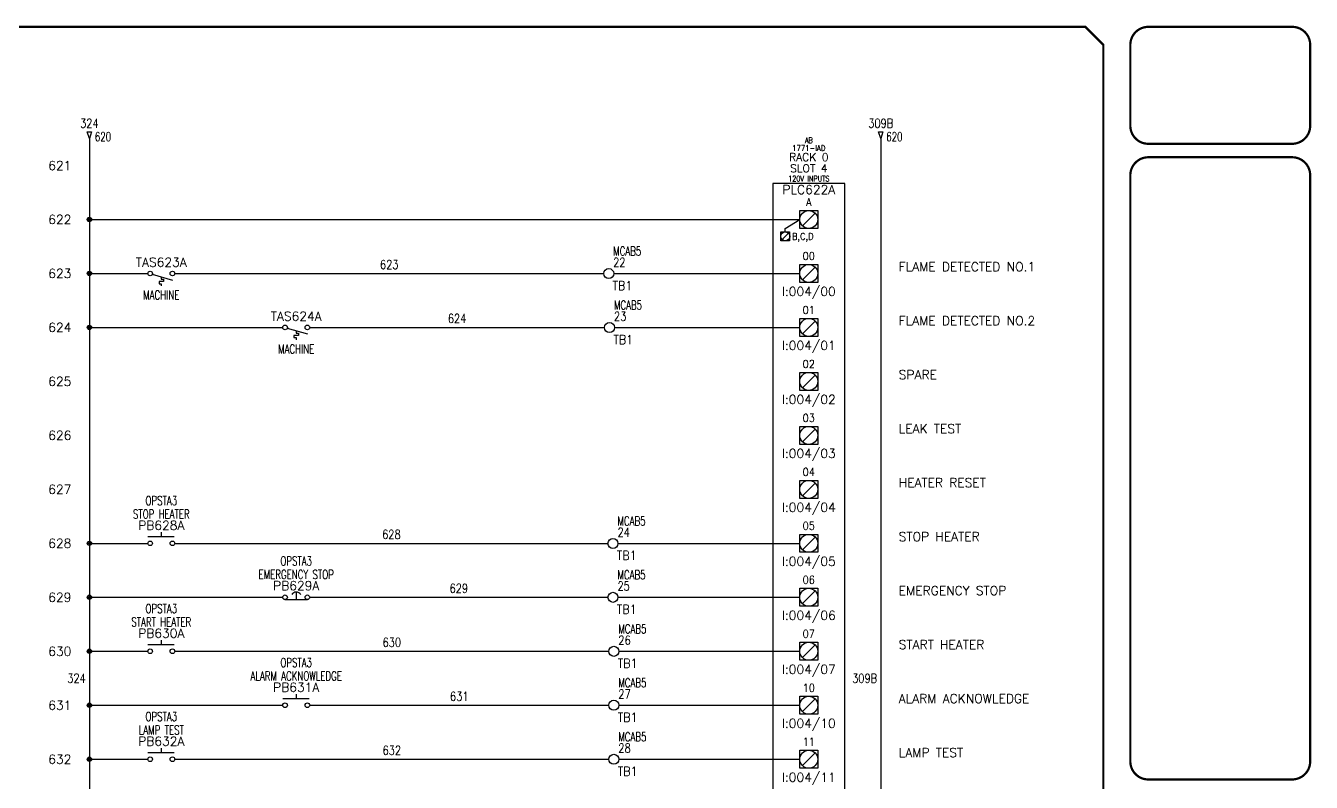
# Model space of a CAD drawing. Header units: inches. Extents: x 0 to 33.5, y 0 to 22.4.
# Drawn here: x 15.62 to 33.48, y 11.93 to 22.44 of the extents above; entities that cross this region are included whole.
import ezdxf
from ezdxf.enums import TextEntityAlignment as Align

# ---------------------------------------------------------------- set-up
doc = ezdxf.new("R2010")
doc.units = ezdxf.units.IN
doc.header["$MEASUREMENT"] = 0
for name, color, linetype in [('BLK_18AWG', 251, 'Continuous'), ('DESC', 150, 'Continuous'), ('LOC', 8, 'Continuous'), ('MISC', 7, 'Continuous'), ('RED_18AWG', 1, 'Continuous'), ('SYMS', 7, 'Continuous'), ('TAGS', 150, 'Continuous'), ('TERMS', 123, 'Continuous'), ('TITLE', 7, 'Continuous'), ('WHT_16AWG', 7, 'Continuous'), ('WIRENO', 72, 'Continuous'), ('WIREREF', 52, 'Continuous'), ('XREF', 7, 'Continuous')]:
    doc.layers.add(name, color=color, linetype=linetype)
doc.styles.add('ITALIC', font='ITALIC')
doc.styles.add('LEGACY', font='romans.shx')
doc.styles.add('SIMPLEX', font='SIMPLEX')
doc.styles.add('WD', font='romans.shx')

# ---------------------------------------------------------------- blocks, each defined once
blk = doc.blocks.new('PLCIO_7E6B')
at = {"layer": 'SYMS'}
for p, q in [((0.5, 0.5), (-0.5, 0.5)), ((-0.5, 0.5), (-0.5, -13.125)), ((0.5, -13.125), (0.5, 0.5)), ((-0.328, -0.125), (-0.125, 0)), ((-0.125, 0.125), (0.125, 0.125)), ((-0.125, -0.125), (-0.125, 0.125)), ((0.088, 0.088), (-0.088, -0.088)), ((0.125, 0.125), (0.125, -0.125)), ((-0.391, -0.172), (-0.266, -0.172)), ((-0.391, -0.297), (-0.391, -0.172)), ((-0.328, -0.172), (-0.328, -0.125)), ((-0.266, -0.172), (-0.266, -0.297)), ((0.125, -0.125), (-0.125, -0.125)), ((-0.266, -0.297), (-0.391, -0.297)), ((-0.284, -0.19), (-0.372, -0.279)), ((-0.125, -0.625), (0.125, -0.625)), ((-0.125, -0.875), (-0.125, -0.625)), ((-0.125, -0.625), (0.125, -0.625)), ((-0.125, -0.875), (-0.125, -0.625)), ((0.088, -0.662), (-0.088, -0.838)), ((0.125, -0.625), (0.125, -0.875)), ((0.125, -0.625), (0.125, -0.875)), ((0.125, -0.875), (-0.125, -0.875)), ((0.125, -0.875), (-0.125, -0.875)), ((-0.125, -1.375), (0.125, -1.375)), ((-0.125, -1.625), (-0.125, -1.375)), ((-0.125, -1.375), (0.125, -1.375)), ((-0.125, -1.625), (-0.125, -1.375)), ((0.088, -1.412), (-0.088, -1.588)), ((0.125, -1.375), (0.125, -1.625)), ((0.125, -1.375), (0.125, -1.625)), ((0.125, -1.625), (-0.125, -1.625)), ((0.125, -1.625), (-0.125, -1.625)), ((-0.125, -2.125), (0.125, -2.125)), ((-0.125, -2.375), (-0.125, -2.125)), ((-0.125, -2.125), (0.125, -2.125)), ((-0.125, -2.375), (-0.125, -2.125)), ((0.125, -2.125), (0.125, -2.375)), ((0.125, -2.125), (0.125, -2.375)), ((0.088, -2.162), (-0.088, -2.338)), ((0.125, -2.375), (-0.125, -2.375)), ((0.125, -2.375), (-0.125, -2.375)), ((-0.125, -2.875), (0.125, -2.875)), ((-0.125, -3.125), (-0.125, -2.875)), ((-0.125, -2.875), (0.125, -2.875)), ((-0.125, -3.125), (-0.125, -2.875)), ((0.088, -2.912), (-0.088, -3.088)), ((0.125, -2.875), (0.125, -3.125)), ((0.125, -2.875), (0.125, -3.125)), ((0.125, -3.125), (-0.125, -3.125)), ((0.125, -3.125), (-0.125, -3.125)), ((-0.125, -3.625), (0.125, -3.625)), ((-0.125, -3.875), (-0.125, -3.625)), ((-0.125, -3.625), (0.125, -3.625)), ((-0.125, -3.875), (-0.125, -3.625)), ((0.088, -3.662), (-0.088, -3.838)), ((0.125, -3.625), (0.125, -3.875)), ((0.125, -3.625), (0.125, -3.875)), ((0.125, -3.875), (-0.125, -3.875)), ((0.125, -3.875), (-0.125, -3.875)), ((-0.125, -4.375), (0.125, -4.375)), ((-0.125, -4.625), (-0.125, -4.375)), ((-0.125, -4.375), (0.125, -4.375)), ((-0.125, -4.625), (-0.125, -4.375)), ((0.088, -4.412), (-0.088, -4.588)), ((0.125, -4.375), (0.125, -4.625)), ((0.125, -4.375), (0.125, -4.625)), ((0.125, -4.625), (-0.125, -4.625)), ((0.125, -4.625), (-0.125, -4.625)), ((-0.125, -5.125), (0.125, -5.125)), ((-0.125, -5.375), (-0.125, -5.125)), ((-0.125, -5.125), (0.125, -5.125)), ((-0.125, -5.375), (-0.125, -5.125)), ((0.088, -5.162), (-0.088, -5.338)), ((0.125, -5.125), (0.125, -5.375)), ((0.125, -5.125), (0.125, -5.375)), ((0.125, -5.375), (-0.125, -5.375)), ((0.125, -5.375), (-0.125, -5.375)), ((-0.125, -5.875), (0.125, -5.875)), ((-0.125, -6.125), (-0.125, -5.875)), ((-0.125, -5.875), (0.125, -5.875)), ((-0.125, -6.125), (-0.125, -5.875)), ((0.125, -5.875), (0.125, -6.125)), ((0.125, -5.875), (0.125, -6.125)), ((0.088, -5.912), (-0.088, -6.088)), ((0.125, -6.125), (-0.125, -6.125)), ((0.125, -6.125), (-0.125, -6.125)), ((-0.125, -6.625), (0.125, -6.625)), ((-0.125, -6.875), (-0.125, -6.625)), ((-0.125, -6.625), (0.125, -6.625)), ((-0.125, -6.875), (-0.125, -6.625)), ((0.088, -6.662), (-0.088, -6.838)), ((0.125, -6.625), (0.125, -6.875)), ((0.125, -6.625), (0.125, -6.875)), ((0.125, -6.875), (-0.125, -6.875)), ((0.125, -6.875), (-0.125, -6.875)), ((-0.125, -7.375), (0.125, -7.375)), ((-0.125, -7.625), (-0.125, -7.375)), ((-0.125, -7.375), (0.125, -7.375)), ((-0.125, -7.625), (-0.125, -7.375)), ((0.088, -7.412), (-0.088, -7.588)), ((0.125, -7.375), (0.125, -7.625)), ((0.125, -7.375), (0.125, -7.625)), ((0.125, -7.625), (-0.125, -7.625)), ((0.125, -7.625), (-0.125, -7.625)), ((-0.125, -8.125), (0.125, -8.125)), ((-0.125, -8.375), (-0.125, -8.125)), ((-0.125, -8.125), (0.125, -8.125)), ((-0.125, -8.375), (-0.125, -8.125)), ((0.088, -8.162), (-0.088, -8.338)), ((0.125, -8.125), (0.125, -8.375)), ((0.125, -8.125), (0.125, -8.375)), ((0.125, -8.375), (-0.125, -8.375)), ((0.125, -8.375), (-0.125, -8.375)), ((-0.125, -8.875), (0.125, -8.875)), ((-0.125, -9.125), (-0.125, -8.875)), ((-0.125, -8.875), (0.125, -8.875)), ((-0.125, -9.125), (-0.125, -8.875)), ((0.088, -8.912), (-0.088, -9.088)), ((0.125, -8.875), (0.125, -9.125)), ((0.125, -8.875), (0.125, -9.125)), ((0.125, -9.125), (-0.125, -9.125)), ((0.125, -9.125), (-0.125, -9.125)), ((-0.125, -9.625), (0.125, -9.625)), ((-0.125, -9.875), (-0.125, -9.625)), ((-0.125, -9.625), (0.125, -9.625)), ((-0.125, -9.875), (-0.125, -9.625)), ((0.125, -9.625), (0.125, -9.875)), ((0.125, -9.625), (0.125, -9.875)), ((0.088, -9.662), (-0.088, -9.838)), ((0.125, -9.875), (-0.125, -9.875)), ((0.125, -9.875), (-0.125, -9.875)), ((-0.125, -10.375), (0.125, -10.375)), ((-0.125, -10.625), (-0.125, -10.375)), ((-0.125, -10.375), (0.125, -10.375)), ((-0.125, -10.625), (-0.125, -10.375)), ((0.088, -10.412), (-0.088, -10.588)), ((0.125, -10.375), (0.125, -10.625)), ((0.125, -10.375), (0.125, -10.625)), ((0.125, -10.625), (-0.125, -10.625)), ((0.125, -10.625), (-0.125, -10.625)), ((-0.125, -11.125), (0.125, -11.125)), ((-0.125, -11.375), (-0.125, -11.125)), ((-0.125, -11.125), (0.125, -11.125)), ((-0.125, -11.375), (-0.125, -11.125)), ((0.088, -11.162), (-0.088, -11.338)), ((0.125, -11.125), (0.125, -11.375)), ((0.125, -11.125), (0.125, -11.375)), ((0.125, -11.375), (-0.125, -11.375)), ((0.125, -11.375), (-0.125, -11.375)), ((-0.125, -11.875), (0.125, -11.875)), ((-0.125, -12.125), (-0.125, -11.875)), ((-0.125, -11.875), (0.125, -11.875)), ((-0.125, -12.125), (-0.125, -11.875)), ((0.088, -11.912), (-0.088, -12.088)), ((0.125, -11.875), (0.125, -12.125)), ((0.125, -11.875), (0.125, -12.125)), ((0.125, -12.125), (-0.125, -12.125)), ((0.125, -12.125), (-0.125, -12.125)), ((-0.125, -12.625), (0.125, -12.625)), ((-0.125, -12.875), (-0.125, -12.625)), ((0.088, -12.662), (-0.088, -12.838)), ((0.125, -12.625), (0.125, -12.875)), ((0.125, -12.875), (-0.125, -12.875)), ((-0.5, -13.125), (0.5, -13.125))]:
    blk.add_line(p, q, dxfattribs=at)
for centre, radius in [((0, 0), 0.125), ((-0.328, -0.234), 0.0625), ((0, -0.75), 0.125), ((0, -1.5), 0.125), ((0, -2.25), 0.125), ((0, -3), 0.125), ((0, -3.75), 0.125), ((0, -4.5), 0.125), ((0, -5.25), 0.125), ((0, -6), 0.125), ((0, -6.75), 0.125), ((0, -7.5), 0.125), ((0, -8.25), 0.125), ((0, -9), 0.125), ((0, -9.75), 0.125), ((0, -10.5), 0.125), ((0, -11.25), 0.125), ((0, -12), 0.125), ((0, -12.75), 0.125)]:
    blk.add_circle(centre, radius, dxfattribs=at)
at = {"layer": 'SYMS', "style": 'LEGACY'}
for tag, height, width, p in [('MFG', 0.0781, 0.8, (0, 1.062)), ('LOC', 0.0781, 0.8, (0, 1.17)), ('CAT', 0.0781, 0.9, (0, 0.953)), ('DESC', 0.0781, 0.8, (0, 0.53)), ('TERM01', 0.109, 0.9, (0, 0.188)), ('TERM02', 0.109, 0.9, (0, -0.562)), ('TERM03', 0.109, 0.9, (0, -1.312)), ('TERM04', 0.109, 0.9, (0, -2.062)), ('TERM05', 0.109, 0.9, (0, -2.812)), ('TERM06', 0.109, 0.9, (0, -3.562)), ('TERM07', 0.109, 0.9, (0, -4.312)), ('TERM08', 0.109, 0.9, (0, -5.062)), ('TERM09', 0.109, 0.9, (0, -5.812)), ('TERM10', 0.109, 0.9, (0, -6.562)), ('TERM11', 0.109, 0.9, (0, -7.312)), ('TERM12', 0.109, 0.9, (0, -8.062)), ('TERM13', 0.109, 0.9, (0, -8.812)), ('TERM14', 0.109, 0.9, (0, -9.562)), ('TERM15', 0.109, 0.9, (0, -10.312)), ('TERM16', 0.109, 0.9, (0, -11.062)), ('TERM17', 0.109, 0.9, (0, -11.812)), ('TERM18', 0.109, 0.9, (0, -12.562))]:
    blk.add_attdef(tag, text='', height=height, dxfattribs=dict(at, width=width)).set_placement(p, align=Align.CENTER)
at = {"layer": 'SYMS', "linetype": 'Continuous', "style": 'LEGACY', "flags": 9}
blk.add_attdef('ASSYCODE', text='', height=0.01, dxfattribs=at).set_placement((0.23, 1.071), align=Align.CENTER)
at = {"layer": 'SYMS', "style": 'LEGACY'}
for tag, p in [('LINE1', (0, 0.812)), ('LINE2', (0, 0.656)), ('TAG', (0, 0.353))]:
    blk.add_attdef(tag, text='', height=0.109, dxfattribs=at).set_placement(p, align=Align.CENTER)
at = {"layer": 'SYMS', "style": 'LEGACY', "flags": 1}
for tag, p in [('X4TERM01', (-0.125, 0)), ('X4TERM02', (-0.125, -0.75)), ('X4TERM03', (-0.125, -1.5)), ('X4TERM04', (-0.125, -2.25)), ('X4TERM05', (-0.125, -3)), ('X4TERM06', (-0.125, -3.75)), ('X4TERM07', (-0.125, -4.5)), ('X4TERM08', (-0.125, -5.25)), ('X4TERM09', (-0.125, -6)), ('X4TERM10', (-0.125, -6.75)), ('X4TERM11', (-0.125, -7.5)), ('X4TERM12', (-0.125, -8.25)), ('X4TERM13', (-0.125, -9)), ('X4TERM14', (-0.125, -9.75)), ('X4TERM15', (-0.125, -10.5)), ('X4TERM16', (-0.125, -11.25)), ('X4TERM17', (-0.125, -12)), ('X1TERM18', (0.125, -12.75))]:
    blk.add_attdef(tag, p, '', height=0.01, dxfattribs=at)
at = {"layer": 'SYMS', "style": 'LEGACY', "width": 0.9}
for tag, p in [('TERMDESC01', (-0.172, -0.062)), ('TERMDESC02', (-0.188, -0.812)), ('TERMDESC03', (-0.188, -1.562)), ('TERMDESC04', (-0.188, -2.312)), ('TERMDESC05', (-0.188, -3.062)), ('TERMDESC06', (-0.188, -3.812)), ('TERMDESC07', (-0.188, -4.562)), ('TERMDESC08', (-0.188, -5.312)), ('TERMDESC09', (-0.188, -6.062)), ('TERMDESC10', (-0.188, -6.812)), ('TERMDESC11', (-0.188, -7.562)), ('TERMDESC12', (-0.188, -8.312)), ('TERMDESC13', (-0.188, -9.062)), ('TERMDESC14', (-0.188, -9.812)), ('TERMDESC15', (-0.188, -10.562)), ('TERMDESC16', (-0.188, -11.312)), ('TERMDESC17', (-0.188, -12.062))]:
    blk.add_attdef(tag, text='', height=0.0781, dxfattribs=at).set_placement(p, align=Align.TOP_RIGHT)
for tag, height, p in [('TERM', 0.0938, (-0.234, -0.188)), ('TERMDESC18', 0.0781, (0.188, -12.812))]:
    blk.add_attdef(tag, text='', height=height, dxfattribs=at).set_placement(p, align=Align.TOP_LEFT)
for tag, p in [('DESCA02', (1.25, -0.719)), ('DESCB02', (1.25, -0.859)), ('DESCC02', (1.25, -1)), ('DESCD02', (1.25, -1.141)), ('DESCE02', (1.25, -1.281)), ('DESCA03', (1.25, -1.469)), ('DESCB03', (1.25, -1.609)), ('DESCC03', (1.25, -1.75)), ('DESCD03', (1.25, -1.891)), ('DESCE03', (1.25, -2.031)), ('DESCA04', (1.25, -2.219)), ('DESCB04', (1.25, -2.359)), ('DESCC04', (1.25, -2.5)), ('DESCD04', (1.25, -2.641)), ('DESCE04', (1.25, -2.781)), ('DESCA05', (1.25, -2.969)), ('DESCB05', (1.25, -3.109)), ('DESCC05', (1.25, -3.25)), ('DESCD05', (1.25, -3.391)), ('DESCE05', (1.25, -3.531)), ('DESCA06', (1.25, -3.719)), ('DESCB06', (1.25, -3.859)), ('DESCC06', (1.25, -4)), ('DESCD06', (1.25, -4.141)), ('DESCE06', (1.25, -4.281)), ('DESCA07', (1.25, -4.469)), ('DESCB07', (1.25, -4.609)), ('DESCC07', (1.25, -4.75)), ('DESCD07', (1.25, -4.891)), ('DESCE07', (1.25, -5.031)), ('DESCA08', (1.25, -5.219)), ('DESCB08', (1.25, -5.359)), ('DESCC08', (1.25, -5.5)), ('DESCD08', (1.25, -5.641)), ('DESCE08', (1.25, -5.781)), ('DESCA09', (1.25, -5.969)), ('DESCB09', (1.25, -6.109)), ('DESCC09', (1.25, -6.25)), ('DESCD09', (1.25, -6.391)), ('DESCE09', (1.25, -6.531)), ('DESCA10', (1.25, -6.719)), ('DESCB10', (1.25, -6.859)), ('DESCC10', (1.25, -7)), ('DESCD10', (1.25, -7.141)), ('DESCE10', (1.25, -7.281)), ('DESCA11', (1.25, -7.469)), ('DESCB11', (1.25, -7.609)), ('DESCC11', (1.25, -7.75)), ('DESCD11', (1.25, -7.891)), ('DESCE11', (1.25, -8.031)), ('DESCA12', (1.25, -8.219)), ('DESCB12', (1.25, -8.359)), ('DESCC12', (1.25, -8.5)), ('DESCD12', (1.25, -8.641)), ('DESCE12', (1.25, -8.781)), ('DESCA13', (1.25, -8.969)), ('DESCB13', (1.25, -9.109)), ('DESCC13', (1.25, -9.25)), ('DESCD13', (1.25, -9.391)), ('DESCE13', (1.25, -9.531)), ('DESCA14', (1.25, -9.719)), ('DESCB14', (1.25, -9.859)), ('DESCC14', (1.25, -10)), ('DESCD14', (1.25, -10.141)), ('DESCE14', (1.25, -10.281)), ('DESCA15', (1.25, -10.469)), ('DESCB15', (1.25, -10.609)), ('DESCC15', (1.25, -10.75)), ('DESCD15', (1.25, -10.891)), ('DESCE15', (1.25, -11.031)), ('DESCA16', (1.25, -11.219)), ('DESCB16', (1.25, -11.359)), ('DESCC16', (1.25, -11.5)), ('DESCD16', (1.25, -11.641)), ('DESCE16', (1.25, -11.781)), ('DESCA17', (1.25, -11.969)), ('DESCB17', (1.25, -12.109)), ('DESCC17', (1.25, -12.25)), ('DESCD17', (1.25, -12.391)), ('DESCE17', (1.25, -12.531))]:
    blk.add_attdef(tag, p, '', height=0.109, dxfattribs=at)
at = {"layer": 'SYMS', "style": 'LEGACY'}
for tag, p in [('TAGA02', (0, -0.938)), ('TAGA03', (0, -1.688)), ('TAGA04', (0, -2.438)), ('TAGA05', (0, -3.188)), ('TAGA06', (0, -3.938)), ('TAGA07', (0, -4.688)), ('TAGA08', (0, -5.438)), ('TAGA09', (0, -6.188)), ('TAGA10', (0, -6.938)), ('TAGA11', (0, -7.688)), ('TAGA12', (0, -8.438)), ('TAGA13', (0, -9.188)), ('TAGA14', (0, -9.938)), ('TAGA15', (0, -10.688)), ('TAGA16', (0, -11.438)), ('TAGA17', (0, -12.188))]:
    blk.add_attdef(tag, text='', height=0.109, dxfattribs=at).set_placement(p, align=Align.TOP_CENTER)
blk = doc.blocks.new('HTS11')
at = {"linetype": 'Continuous'}
blk.add_line((-0.125, -0.01), (0.157, -0.091), dxfattribs=at)
for p, q in [((0.031, -0.111), (-0.031, -0.111)), ((-0.031, -0.111), (-0.031, -0.142)), ((-0.031, -0.142), (0, -0.142)), ((0, -0.046), (0, -0.08)), ((0, -0.08), (0.031, -0.08)), ((0, -0.142), (0, -0.174)), ((0.031, -0.08), (0.031, -0.111))]:
    blk.add_line(p, q)
for centre in [(-0.155, 0), (0.155, 0)]:
    blk.add_circle(centre, 0.0322)
at = {"style": 'WD', "width": 0.7}
for tag, p in [('INST', (0, 0.732)), ('LOC', (0, 0.562)), ('DESC1', (0, 0.406)), ('DESC2', (0, 0.25)), ('XREF', (0, -0.332))]:
    blk.add_attdef(tag, text='', height=0.125, dxfattribs=at).set_placement(p, align=Align.CENTER)
at = {"style": 'WD'}
blk.add_attdef('TAG1', text='', height=0.125, dxfattribs=at).set_placement((0, 0.094), align=Align.CENTER)
for tag, p, flags in [('X4TERM01', (-0.188, 0), 1), ('FAMILY', (0.038, 0.037), 9), ('CONTACT', (0.038, 0.02), 1), ('X1TERM02', (0.188, 0), 1)]:
    blk.add_attdef(tag, p, '', height=0.01, dxfattribs=dict(at, flags=flags))
for tag, p in [('X2LINK', (0, 0.031)), ('X8LINK', (0, -0.219))]:
    blk.add_attdef(tag, p, '', height=0.01, dxfattribs=at)
at = {"linetype": 'Continuous', "style": 'WD', "flags": 9}
for tag, p in [('CAT', (0.063, -0.007)), ('ASSYCODE', (0.062, -0.047)), ('MFG', (0.063, -0.027))]:
    blk.add_attdef(tag, text='', height=0.01, dxfattribs=at).set_placement(p, align=Align.CENTER)
at = {"linetype": 'Continuous', "style": 'WD', "flags": 8}
blk.add_attdef('TERM01', text='', height=0.125, dxfattribs=at).set_placement((-0.25, -0.016), align=Align.TOP_RIGHT)
blk.add_attdef('TERM02', text='', height=0.125, dxfattribs=at).set_placement((0.25, -0.016), align=Align.TOP_LEFT)
at = {"style": 'WD', "width": 0.7}
blk.add_attdef('RATING1', (0.249, -0.278), '', height=0.125, dxfattribs=at)
blk = doc.blocks.new('WDDOT')
for radius in [0.03, 0.0187, 0.00929]:
    blk.add_circle((0, 0), radius)
blk = doc.blocks.new('HA1D2')
blk.add_lwpolyline([(0, 0.094), (0.031, 0.094), (0, 0), (-0.031, 0.094), (0, 0.094)])
at = {"style": 'WD', "width": 0.8, "flags": 8}
blk.add_attdef('WIRENO', text='', height=0.125, dxfattribs=at).set_placement((0, 0.15), align=Align.CENTER)
at = {"style": 'WD', "flags": 1}
for tag, p in [('X8TERM01', (0, 0)), ('SIGCODE', (0.026, 0.066))]:
    blk.add_attdef(tag, p, '', height=0.01, dxfattribs=at)
at = {"style": 'WD', "width": 0.7}
for tag, p in [('XREF', (0.077, -0.037)), ('DESC1', (0.077, -0.206))]:
    blk.add_attdef(tag, p, '', height=0.125, dxfattribs=at)
blk = doc.blocks.new('HPB11')
for p, q in [((-0.185, 0.094), (0.18, 0.094)), ((0, 0.156), (0, 0.094))]:
    blk.add_line(p, q)
for centre in [(-0.155, 0), (0.155, 0)]:
    blk.add_circle(centre, 0.0322)
at = {"style": 'WD', "width": 0.7}
for tag, p in [('INST', (0, 0.826)), ('LOC', (0, 0.656)), ('DESC1', (0, 0.5)), ('DESC2', (0, 0.344)), ('XREF', (0, -0.219))]:
    blk.add_attdef(tag, text='', height=0.125, dxfattribs=at).set_placement(p, align=Align.CENTER)
at = {"style": 'WD'}
blk.add_attdef('TAG1', text='', height=0.125, dxfattribs=at).set_placement((0, 0.188), align=Align.CENTER)
for tag, p in [('X2LINK', (0, 0.219)), ('X8LINK', (0, 0))]:
    blk.add_attdef(tag, p, '', height=0.01, dxfattribs=at)
for tag, p, flags in [('X4TERM01', (-0.188, 0), 1), ('X1TERM02', (0.188, 0), 1), ('FAMILY', (0.205, 0.152), 9), ('CONTACT', (0.205, 0.136), 1)]:
    blk.add_attdef(tag, p, '', height=0.01, dxfattribs=dict(at, flags=flags))
at = {"linetype": 'Continuous', "style": 'WD', "flags": 9}
for tag, p in [('ASSYCODE', (0.23, 0.071)), ('MFG', (0.228, 0.089)), ('CAT', (0.23, 0.108))]:
    blk.add_attdef(tag, text='', height=0.01, dxfattribs=at).set_placement(p, align=Align.CENTER)
at = {"linetype": 'Continuous', "style": 'WD', "flags": 8}
blk.add_attdef('TERM01', text='', height=0.125, dxfattribs=at).set_placement((-0.25, -0.031), align=Align.TOP_RIGHT)
blk.add_attdef('TERM02', text='', height=0.125, dxfattribs=at).set_placement((0.25, -0.031), align=Align.TOP_LEFT)
blk = doc.blocks.new('HPB12M')
for p, q in [((0, 0.074), (0, -0.031)), ((-0.156, -0.032), (0.156, -0.032))]:
    blk.add_line(p, q)
for centre in [(-0.155, 0), (0.155, 0)]:
    blk.add_circle(centre, 0.0322)
blk.add_arc((0, -0.006), 0.0781, 36.8699, 143.1301)
at = {"style": 'WD', "width": 0.7}
for tag, p in [('INST', (0, 0.738)), ('DESC1', (0, 0.412)), ('LOC', (0, 0.568)), ('DESC2', (0, 0.255)), ('XREF', (0, -0.232))]:
    blk.add_attdef(tag, text='', height=0.125, dxfattribs=at).set_placement(p, align=Align.CENTER)
at = {"style": 'WD'}
blk.add_attdef('TAG1', text='', height=0.125, dxfattribs=at).set_placement((0, 0.099), align=Align.CENTER)
for tag, p, flags in [('X4TERM01', (-0.188, 0), 1), ('FAMILY', (0.054, 0.058), 9), ('CONTACT', (0.054, 0.042), 9), ('X1TERM02', (0.188, 0), 1)]:
    blk.add_attdef(tag, p, '', height=0.01, dxfattribs=dict(at, flags=flags))
for tag, p in [('X2LINK', (0, 0.125)), ('X8LINK', (0, -0.094))]:
    blk.add_attdef(tag, p, '', height=0.01, dxfattribs=at)
at = {"linetype": 'Continuous', "style": 'WD', "flags": 9}
for tag, p in [('MFG', (0.076, 0)), ('CAT', (0.076, 0.017)), ('ASSYCODE', (0.076, -0.017))]:
    blk.add_attdef(tag, text='', height=0.01, dxfattribs=at).set_placement(p, align=Align.CENTER)
at = {"linetype": 'Continuous', "style": 'WD', "flags": 8}
blk.add_attdef('TERM01', text='', height=0.125, dxfattribs=at).set_placement((-0.25, -0.016), align=Align.TOP_RIGHT)
blk.add_attdef('TERM02', text='', height=0.125, dxfattribs=at).set_placement((0.25, -0.016), align=Align.TOP_LEFT)
blk = doc.blocks.new('WD_MLRH')
at = {"style": 'WD'}
blk.add_attdef('RUNGFIRST', text='', height=0.125, dxfattribs=at).set_placement((-0.25, 0), align=Align.MIDDLE_RIGHT)
at = {"style": 'WD', "flags": 1}
for tag, p in [('RUNGHORV', (-0.25, -0.127)), ('RUNGDIST', (-0.25, -0.2)), ('RUNGINC', (-0.25, -0.163)), ('WIRE-START', (-0.25, -0.356)), ('WIREMODE', (-0.25, -0.281)), ('RUNGCNT', (-0.25, -0.237)), ('WIREFMT', (-0.25, -0.321)), ('WIRE-GSUF', (-0.25, -0.396)), ('PH3SPACE', (-0.25, -0.437))]:
    blk.add_attdef(tag, text='', height=0.025, dxfattribs=at).set_placement(p, align=Align.RIGHT)
blk = doc.blocks.new('acade_title')
at = {"layer": 'TITLE'}
blk.add_line((30.594, 22.177), (30.594, 20.781), dxfattribs=at)
at = {"layer": 'TITLE', "const_width": 0.0312}
blk.add_lwpolyline([(30.594, 0.281), (30.594, 22.177), (30.344, 22.427), (0.281, 22.427), (0.031, 22.177), (0.031, 0.281), (0.281, 0.031), (30.344, 0.031)], close=True, dxfattribs=at)
for points in [[(31.219, 22.427, 0.414214), (30.969, 22.177, 0.414214)], [(33.469, 22.177, 0.414214), (33.219, 22.427, 0.414214)], [(30.969, 21.052, 0.414214), (31.219, 20.802, 0.414214)], [(33.219, 20.802, 0.414214), (33.469, 21.052, 0.414214)], [(31.219, 20.615, 0.414214), (30.969, 20.365, 0.414214)], [(33.469, 20.365, 0.414214), (33.219, 20.615, 0.414214)], [(30.969, 12.219, 0.414214), (31.219, 11.969, 0.414214)], [(33.219, 11.969, 0.414214), (33.469, 12.219, 0.414214)]]:
    blk.add_lwpolyline(points, format="xyb", dxfattribs=at)
for points in [[(33.219, 22.427), (31.219, 22.427)], [(30.969, 22.177), (30.969, 21.052)], [(33.469, 22.177), (33.469, 21.052)], [(33.219, 20.802), (31.219, 20.802)], [(33.219, 20.615), (31.219, 20.615)], [(30.969, 20.365), (30.969, 12.219)], [(33.469, 20.365), (33.469, 12.219)], [(31.219, 11.969), (33.219, 11.969)]]:
    blk.add_lwpolyline(points, dxfattribs=at)
at = {"layer": 'TITLE', "color": 1, "style": 'ITALIC'}
for tag, height, p in [('TITLE#1', 0.125, (32.156, 3.406)), ('TITLE#2', 0.125, (32.156, 3.204)), ('TITLE#3', 0.125, (32.156, 3.001)), ('TITLE#4', 0.125, (32.156, 2.799)), ('DWG#', 0.2, (32.156, 0.826))]:
    blk.add_attdef(tag, text='', height=height, dxfattribs=at).set_placement(p, align=Align.CENTER)
at = {"layer": 'TITLE', "color": 1, "style": 'SIMPLEX'}
blk.add_attdef('CAD#', (30.826, 1.958), '', height=0.0938, rotation=90, dxfattribs=at)
at = {"layer": 'TITLE', "color": 1}
for tag, p, height, style in [('ENGINEER', (31.237, 1.958), 0.0938, 'ITALIC'), ('CHKDBY', (32.424, 1.958), 0.0938, 'ITALIC'), ('JOB#', (31.464, 1.644), 0.0938, 'SIMPLEX'), ('DRAWNBY', (32.494, 1.644), 0.0938, 'ITALIC'), ('SCALE', (31.353, 1.344), 0.0938, 'SIMPLEX'), ('DATE', (32.408, 1.344), 0.0938, 'SIMPLEX'), ('SHTS', (32.532, 0.25), 0.2, 'ITALIC')]:
    blk.add_attdef(tag, p, '', height=height, dxfattribs=dict(at, style=style))
at = {"layer": 'TITLE', "color": 1, "style": 'ITALIC'}
blk.add_attdef('SH#', text='', height=0.2, dxfattribs=at).set_placement((31.881, 0.25), align=Align.RIGHT)
at = {"layer": 'TITLE', "color": 7, "flags": 9}
blk.add_attdef('WD_TB', (31.219, 0.031), '', height=0.125, dxfattribs=at)
blk = doc.blocks.new('HT0002')
blk.add_circle((0, 0), 0.0699)
at = {"style": 'WD'}
for tag, p, width in [('INST', (0.062, 0.42), 0.7), ('LOC', (0.062, 0.25), 0.7), ('DESC1', (0.053, -0.385), 0.8)]:
    blk.add_attdef(tag, p, '', height=0.125, dxfattribs=dict(at, width=width))
at = {"linetype": 'Continuous', "style": 'WD'}
for tag, p, height, width, flags in [('TERM01', (0.062, 0.094), 0.125, 0.8, 8), ('TAGSTRIP', (0.053, -0.229), 0.125, 0.9, 8), ('CAT', (0.213, -0.406), 0.109, 0.8, 1), ('DESC2', (0.053, -0.541), 0.125, 0.8, 8), ('DESC3', (0.053, -0.698), 0.125, 0.8, 8)]:
    blk.add_attdef(tag, p, '', height=height, dxfattribs=dict(at, width=width, flags=flags))
at = {"style": 'WD', "flags": 1}
for tag, p, height in [('X4TERM01', (-0.07, 0), 0.0125), ('X4TERMDESC01', (-0.055, -0.023), 0.025), ('X2TERMDESC01', (-0.006, 0.029), 0.025), ('STRIPSEQ', (0, 0), 0.00125), ('X2TERM01', (0, 0.07), 0.0125), ('X2PIN01', (0.033, 0.084), 0.0125), ('X1TERMDESC01', (0.039, 0.007), 0.025), ('X1TERM01', (0.07, 0), 0.0125), ('X1PIN01', (0.087, 0.016), 0.0125), ('X4PIN01', (-0.114, -0.038), 0.0125), ('LINKTERM', (0, -0.002), 0.00125), ('X8TERM01', (0, -0.07), 0.0125), ('X8TERMDESC01', (0, -0.054), 0.025), ('X8PIN01', (0.026, -0.096), 0.0125)]:
    blk.add_attdef(tag, p, '', height=height, dxfattribs=at)
at = {"linetype": 'Continuous', "style": 'WD', "width": 0.8, "flags": 1}
blk.add_attdef('MFG', text='', height=0.109, dxfattribs=at).set_placement((0.088, -0.406), align=Align.RIGHT)
at = {"style": 'WD', "width": 0.7, "flags": 1}
blk.add_attdef('ASSYCODE', (0.062, -0.281), '', height=0.01, dxfattribs=at)
blk = doc.blocks.new('WD_WNV')
at = {"linetype": 'Continuous', "style": 'WD', "width": 0.8}
blk.add_attdef('WIRENO', text='', height=0.125, dxfattribs=at).set_placement((-0.05, 0), align=Align.MIDDLE_RIGHT)
at = {"style": 'WD', "flags": 1}
for tag, p in [('W01USER', (-0.062, 0.094)), ('W02USER', (-0.062, 0.086)), ('W03USER', (-0.062, 0.078)), ('W04USER', (-0.062, 0.07)), ('W05USER', (-0.062, 0.062)), ('W06USER', (-0.062, 0.055)), ('W07USER', (-0.062, 0.047)), ('W08USER', (-0.062, 0.039)), ('W09USER', (-0.062, 0.031)), ('W10USER', (-0.062, 0.023))]:
    blk.add_attdef(tag, text='', height=0.005, dxfattribs=at).set_placement(p, align=Align.CENTER)
blk = doc.blocks.new('WD_WNH')
at = {"linetype": 'Continuous', "style": 'WD', "width": 0.8}
blk.add_attdef('WIRENO', text='', height=0.125, dxfattribs=at).set_placement((0, 0.062), align=Align.CENTER)
at = {"style": 'WD', "flags": 1}
for tag, p in [('W01USER', (0, 0.078)), ('W02USER', (0, 0.07)), ('W03USER', (0, 0.062)), ('W04USER', (0, 0.055)), ('W05USER', (0, 0.047)), ('W06USER', (0, 0.039)), ('W07USER', (0, 0.031)), ('W08USER', (0, 0.023)), ('W09USER', (0, 0.016)), ('W10USER', (0, 0.008))]:
    blk.add_attdef(tag, text='', height=0.005, dxfattribs=at).set_placement(p, align=Align.CENTER)

msp = doc.modelspace()

# ---------------------------------------------------------------- linework, layer by layer
at = {"layer": 'BLK_18AWG'}
for p, q in [((16.5, 20.875), (16.5, 5.875)), ((16.5, 19.75), (26.375, 19.75)), ((16.5, 19), (17.312, 19)), ((16.5, 18.25), (19.188, 18.25)), ((16.5, 15.25), (17.312, 15.25)), ((16.5, 14.5), (19.188, 14.5)), ((16.5, 13.75), (17.312, 13.75)), ((16.5, 13), (19.188, 13)), ((16.5, 12.25), (17.312, 12.25))]:
    msp.add_line(p, q, dxfattribs=at)
at = {"layer": 'RED_18AWG'}
for p, q in [((17.688, 19), (23.649, 19)), ((23.788, 19), (26.375, 19)), ((19.562, 18.25), (23.659, 18.25)), ((23.799, 18.25), (26.375, 18.25)), ((17.688, 15.25), (23.708, 15.25)), ((23.848, 15.25), (26.375, 15.25)), ((19.562, 14.5), (23.708, 14.5)), ((23.848, 14.5), (26.375, 14.5)), ((17.688, 13.75), (23.72, 13.75)), ((23.86, 13.75), (26.375, 13.75)), ((19.562, 13), (23.72, 13)), ((23.86, 13), (26.375, 13)), ((17.688, 12.25), (23.72, 12.25)), ((23.86, 12.25), (26.375, 12.25))]:
    msp.add_line(p, q, dxfattribs=at)
at = {"layer": 'WHT_16AWG'}
msp.add_line((27.5, 20.875), (27.5, 5.875), dxfattribs=at)

# ---------------------------------------------------------------- block references
msp.add_blockref('acade_title', (0, 0))
ref = msp.add_blockref('PLCIO_7E6B', (26.5, 19.75))
ref.add_attrib('TERM01', 'A', dxfattribs={"layer": 'TERMS', "height": 0.109, "style": 'WD', "width": 0.9}).set_placement((26.5, 19.938), align=Align.CENTER)
ref.add_attrib('TAG', 'PLC622A', dxfattribs={"layer": 'TAGS', "height": 0.125, "style": 'WD'}).set_placement((26.5, 20.103), align=Align.CENTER)
ref.add_attrib('TERM', 'B,C,D', dxfattribs={"layer": 'TERMS', "height": 0.0938, "style": 'WD', "width": 0.9}).set_placement((26.266, 19.562), align=Align.TOP_LEFT)
ref.add_attrib('LINE1', 'RACK 0', dxfattribs={"layer": 'MISC', "height": 0.1094, "style": 'WD'}).set_placement((26.5, 20.562), align=Align.CENTER)
ref.add_attrib('LINE2', 'SLOT 4', dxfattribs={"layer": 'MISC', "height": 0.1094, "style": 'WD'}).set_placement((26.5, 20.406), align=Align.CENTER)
ref.add_attrib('DESC', '120V INPUTS', dxfattribs={"layer": 'DESC', "height": 0.07812, "style": 'WD', "width": 0.8}).set_placement((26.5, 20.28), align=Align.CENTER)
ref.add_attrib('CAT', '1771-IAD', dxfattribs={"layer": 'MISC', "height": 0.0781, "style": 'WD', "width": 0.9}).set_placement((26.5, 20.703), align=Align.CENTER)
ref.add_attrib('MFG', 'AB', dxfattribs={"layer": 'MISC', "height": 0.0781, "style": 'WD', "width": 0.8}).set_placement((26.5, 20.812), align=Align.CENTER)
ref.add_attrib('TERM02', '00', dxfattribs={"layer": 'TERMS', "height": 0.1094, "style": 'WD', "width": 0.9}).set_placement((26.5, 19.188), align=Align.CENTER)
ref.add_attrib('TAGA02', 'I:004/00', dxfattribs={"layer": 'TAGS', "height": 0.125, "style": 'WD'}).set_placement((26.5, 18.812), align=Align.TOP_CENTER)
ref.add_attrib('DESCA02', 'FLAME DETECTED NO.1', (27.75, 19.031), dxfattribs={"layer": 'DESC', "height": 0.125, "style": 'WD'})
ref.add_attrib('TERM03', '01', dxfattribs={"layer": 'TERMS', "height": 0.1094, "style": 'WD', "width": 0.9}).set_placement((26.5, 18.438), align=Align.CENTER)
ref.add_attrib('TAGA03', 'I:004/01', dxfattribs={"layer": 'TAGS', "height": 0.125, "style": 'WD'}).set_placement((26.5, 18.062), align=Align.TOP_CENTER)
ref.add_attrib('DESCA03', 'FLAME DETECTED NO.2', (27.75, 18.281), dxfattribs={"layer": 'DESC', "height": 0.125, "style": 'WD'})
ref.add_attrib('TERM04', '02', dxfattribs={"layer": 'TERMS', "height": 0.1094, "style": 'WD', "width": 0.9}).set_placement((26.5, 17.688), align=Align.CENTER)
ref.add_attrib('TAGA04', 'I:004/02', dxfattribs={"layer": 'TAGS', "height": 0.125, "style": 'WD'}).set_placement((26.5, 17.312), align=Align.TOP_CENTER)
ref.add_attrib('DESCA04', 'SPARE', (27.75, 17.531), dxfattribs={"layer": 'DESC', "height": 0.125, "style": 'WD'})
ref.add_attrib('TERM05', '03', dxfattribs={"layer": 'TERMS', "height": 0.1094, "style": 'WD', "width": 0.9}).set_placement((26.5, 16.938), align=Align.CENTER)
ref.add_attrib('TAGA05', 'I:004/03', dxfattribs={"layer": 'TAGS', "height": 0.125, "style": 'WD'}).set_placement((26.5, 16.562), align=Align.TOP_CENTER)
ref.add_attrib('DESCA05', 'LEAK TEST', (27.75, 16.781), dxfattribs={"layer": 'DESC', "height": 0.125, "style": 'WD'})
ref.add_attrib('TERM06', '04', dxfattribs={"layer": 'TERMS', "height": 0.1094, "style": 'WD', "width": 0.9}).set_placement((26.5, 16.188), align=Align.CENTER)
ref.add_attrib('TAGA06', 'I:004/04', dxfattribs={"layer": 'TAGS', "height": 0.125, "style": 'WD'}).set_placement((26.5, 15.812), align=Align.TOP_CENTER)
ref.add_attrib('DESCA06', 'HEATER RESET', (27.75, 16.031), dxfattribs={"layer": 'DESC', "height": 0.125, "style": 'WD'})
ref.add_attrib('TERM07', '05', dxfattribs={"layer": 'TERMS', "height": 0.1094, "style": 'WD', "width": 0.9}).set_placement((26.5, 15.438), align=Align.CENTER)
ref.add_attrib('TAGA07', 'I:004/05', dxfattribs={"layer": 'TAGS', "height": 0.125, "style": 'WD'}).set_placement((26.5, 15.062), align=Align.TOP_CENTER)
ref.add_attrib('DESCA07', 'STOP HEATER', (27.75, 15.281), dxfattribs={"layer": 'DESC', "height": 0.125, "style": 'WD'})
ref.add_attrib('TERM08', '06', dxfattribs={"layer": 'TERMS', "height": 0.1094, "style": 'WD', "width": 0.9}).set_placement((26.5, 14.688), align=Align.CENTER)
ref.add_attrib('TAGA08', 'I:004/06', dxfattribs={"layer": 'TAGS', "height": 0.125, "style": 'WD'}).set_placement((26.5, 14.312), align=Align.TOP_CENTER)
ref.add_attrib('DESCA08', 'EMERGENCY STOP', (27.75, 14.531), dxfattribs={"layer": 'DESC', "height": 0.125, "style": 'WD'})
ref.add_attrib('TERM09', '07', dxfattribs={"layer": 'TERMS', "height": 0.1094, "style": 'WD', "width": 0.9}).set_placement((26.5, 13.938), align=Align.CENTER)
ref.add_attrib('TAGA09', 'I:004/07', dxfattribs={"layer": 'TAGS', "height": 0.125, "style": 'WD'}).set_placement((26.5, 13.562), align=Align.TOP_CENTER)
ref.add_attrib('DESCA09', 'START HEATER', (27.75, 13.781), dxfattribs={"layer": 'DESC', "height": 0.125, "style": 'WD'})
ref.add_attrib('TERM10', '10', dxfattribs={"layer": 'TERMS', "height": 0.1094, "style": 'WD', "width": 0.9}).set_placement((26.5, 13.188), align=Align.CENTER)
ref.add_attrib('TAGA10', 'I:004/10', dxfattribs={"layer": 'TAGS', "height": 0.125, "style": 'WD'}).set_placement((26.5, 12.812), align=Align.TOP_CENTER)
ref.add_attrib('DESCA10', 'ALARM ACKNOWLEDGE', (27.75, 13.031), dxfattribs={"layer": 'DESC', "height": 0.125, "style": 'WD'})
ref.add_attrib('TERM11', '11', dxfattribs={"layer": 'TERMS', "height": 0.1094, "style": 'WD', "width": 0.9}).set_placement((26.5, 12.438), align=Align.CENTER)
ref.add_attrib('TAGA11', 'I:004/11', dxfattribs={"layer": 'TAGS', "height": 0.125, "style": 'WD'}).set_placement((26.5, 12.062), align=Align.TOP_CENTER)
ref.add_attrib('DESCA11', 'LAMP TEST', (27.75, 12.281), dxfattribs={"layer": 'DESC', "height": 0.125, "style": 'WD'})
ref.add_attrib('TERM12', '12', dxfattribs={"layer": 'TERMS', "height": 0.1094, "style": 'WD', "width": 0.9}).set_placement((26.5, 11.688), align=Align.CENTER)
ref.add_attrib('TAGA12', 'I:004/12', dxfattribs={"layer": 'TAGS', "height": 0.125, "style": 'WD'}).set_placement((26.5, 11.312), align=Align.TOP_CENTER)
ref.add_attrib('DESCA12', 'WATCHDOG OPERATING', (27.75, 11.531), dxfattribs={"layer": 'DESC', "height": 0.125, "style": 'WD'})
ref.add_attrib('TERM13', '13', dxfattribs={"layer": 'TERMS', "height": 0.1094, "style": 'WD', "width": 0.9}).set_placement((26.5, 10.938), align=Align.CENTER)
ref.add_attrib('TAGA13', 'I:004/13', dxfattribs={"layer": 'TAGS', "height": 0.125, "style": 'WD'}).set_placement((26.5, 10.562), align=Align.TOP_CENTER)
ref.add_attrib('DESCA13', 'SPARE', (27.75, 10.781), dxfattribs={"layer": 'DESC', "height": 0.125, "style": 'WD'})
ref.add_attrib('TERM14', '14', dxfattribs={"layer": 'TERMS', "height": 0.1094, "style": 'WD', "width": 0.9}).set_placement((26.5, 10.188), align=Align.CENTER)
ref.add_attrib('TAGA14', 'I:004/14', dxfattribs={"layer": 'TAGS', "height": 0.125, "style": 'WD'}).set_placement((26.5, 9.812), align=Align.TOP_CENTER)
ref.add_attrib('DESCA14', 'TRIP STRING', (27.75, 10.031), dxfattribs={"layer": 'DESC', "height": 0.125, "style": 'WD'})
ref.add_attrib('TERM15', '15', dxfattribs={"layer": 'TERMS', "height": 0.1094, "style": 'WD', "width": 0.9}).set_placement((26.5, 9.438), align=Align.CENTER)
ref.add_attrib('TAGA15', 'I:004/15', dxfattribs={"layer": 'TAGS', "height": 0.125, "style": 'WD'}).set_placement((26.5, 9.062), align=Align.TOP_CENTER)
ref.add_attrib('DESCA15', 'SAFETY SHUTDOWN', (27.75, 9.281), dxfattribs={"layer": 'DESC', "height": 0.125, "style": 'WD'})
ref.add_attrib('TERM16', '16', dxfattribs={"layer": 'TERMS', "height": 0.1094, "style": 'WD', "width": 0.9}).set_placement((26.5, 8.688), align=Align.CENTER)
ref.add_attrib('TAGA16', 'I:004/16', dxfattribs={"layer": 'TAGS', "height": 0.125, "style": 'WD'}).set_placement((26.5, 8.312), align=Align.TOP_CENTER)
ref.add_attrib('DESCA16', 'SPARE', (27.75, 8.531), dxfattribs={"layer": 'DESC', "height": 0.125, "style": 'WD'})
ref.add_attrib('TERM17', '17', dxfattribs={"layer": 'TERMS', "height": 0.1094, "style": 'WD', "width": 0.9}).set_placement((26.5, 7.938), align=Align.CENTER)
ref.add_attrib('TAGA17', 'I:004/17', dxfattribs={"layer": 'TAGS', "height": 0.125, "style": 'WD'}).set_placement((26.5, 7.562), align=Align.TOP_CENTER)
ref.add_attrib('DESCA17', 'SPARE', (27.75, 7.781), dxfattribs={"layer": 'DESC', "height": 0.125, "style": 'WD'})
ref.add_attrib('TERM18', 'L2', dxfattribs={"layer": 'TERMS', "height": 0.1094, "style": 'WD', "width": 0.9}).set_placement((26.5, 7.188), align=Align.CENTER)
at = {"layer": 'SYMS'}
ref = msp.add_blockref('HA1D2', (16.5, 20.875), dxfattribs=at)
ref.add_attrib('XREF', '620', (16.577, 20.838), dxfattribs={"layer": 'XREF', "height": 0.125, "style": 'WD', "width": 0.7})
ref.add_attrib('WIRENO', '324', dxfattribs={"layer": 'WIREREF', "height": 0.125, "style": 'WD', "width": 0.8, "flags": 8}).set_placement((16.5, 21.025), align=Align.CENTER)
ref = msp.add_blockref('HA1D2', (27.5, 20.875), dxfattribs=at)
ref.add_attrib('XREF', '620', (27.577, 20.838), dxfattribs={"layer": 'XREF', "height": 0.125, "style": 'WD', "width": 0.7})
ref.add_attrib('WIRENO', '309B', dxfattribs={"layer": 'WIREREF', "height": 0.125, "style": 'WD', "width": 0.8, "flags": 8}).set_placement((27.5, 21.025), align=Align.CENTER)
ref = msp.add_blockref('WD_MLRH', (16.5, 20.5), dxfattribs=at)
ref.add_attrib('RUNGFIRST', '621', dxfattribs={"layer": 'MISC', "height": 0.125, "style": 'WD'}).set_placement((16.25, 20.5), align=Align.MIDDLE_RIGHT)
for p in [(16.5, 19.75), (16.5, 19), (16.5, 18.25), (16.5, 15.25), (16.5, 14.5), (16.5, 13.75), (16.5, 13), (16.5, 12.25)]:
    msp.add_blockref('WDDOT', p, dxfattribs=at)
ref = msp.add_blockref('HT0002', (23.719, 18.998), dxfattribs=at)
ref.add_attrib('TERM01', '22', (23.781, 19.092), dxfattribs={"layer": 'TERMS', "linetype": 'Continuous', "height": 0.125, "style": 'WD', "width": 0.8, "flags": 8})
ref.add_attrib('LOC', 'MCAB5', (23.781, 19.248), dxfattribs={"layer": 'LOC', "height": 0.125, "style": 'WD', "width": 0.7})
ref.add_attrib('TAGSTRIP', 'TB1', (23.772, 18.769), dxfattribs={"layer": 'TAGS', "linetype": 'Continuous', "height": 0.125, "style": 'WD', "width": 0.9, "flags": 8})
ref = msp.add_blockref('HTS11', (17.5, 19), dxfattribs=at)
ref.add_attrib('TAG1', 'TAS623A', dxfattribs={"layer": 'TAGS', "height": 0.125, "style": 'WD'}).set_placement((17.5, 19.094), align=Align.CENTER)
ref.add_attrib('LOC', 'MACHINE', dxfattribs={"layer": 'LOC', "height": 0.125, "style": 'WD', "width": 0.7}).set_placement((17.5, 18.638), align=Align.CENTER)
ref = msp.add_blockref('HT0002', (23.729, 18.248), dxfattribs=at)
ref.add_attrib('TERM01', '23', (23.792, 18.342), dxfattribs={"layer": 'TERMS', "linetype": 'Continuous', "height": 0.125, "style": 'WD', "width": 0.8, "flags": 8})
ref.add_attrib('LOC', 'MCAB5', (23.792, 18.498), dxfattribs={"layer": 'LOC', "height": 0.125, "style": 'WD', "width": 0.7})
ref.add_attrib('TAGSTRIP', 'TB1', (23.783, 18.019), dxfattribs={"layer": 'TAGS', "linetype": 'Continuous', "height": 0.125, "style": 'WD', "width": 0.9, "flags": 8})
ref = msp.add_blockref('HTS11', (19.375, 18.25), dxfattribs=at)
ref.add_attrib('TAG1', 'TAS624A', dxfattribs={"layer": 'TAGS', "height": 0.125, "style": 'WD'}).set_placement((19.375, 18.344), align=Align.CENTER)
ref.add_attrib('LOC', 'MACHINE', dxfattribs={"layer": 'LOC', "height": 0.125, "style": 'WD', "width": 0.7}).set_placement((19.375, 17.888), align=Align.CENTER)
ref = msp.add_blockref('HPB11', (17.5, 15.25), dxfattribs=at)
ref.add_attrib('TAG1', 'PB628A', dxfattribs={"layer": 'TAGS', "height": 0.125, "style": 'WD'}).set_placement((17.5, 15.438), align=Align.CENTER)
ref.add_attrib('DESC2', 'STOP HEATER', dxfattribs={"layer": 'DESC', "height": 0.125, "style": 'WD', "width": 0.7}).set_placement((17.5, 15.594), align=Align.CENTER)
ref.add_attrib('LOC', 'OPSTA3', dxfattribs={"layer": 'LOC', "height": 0.125, "style": 'WD', "width": 0.7}).set_placement((17.5, 15.781), align=Align.CENTER)
ref = msp.add_blockref('HT0002', (23.778, 15.248), dxfattribs=at)
ref.add_attrib('TERM01', '24', (23.841, 15.342), dxfattribs={"layer": 'TERMS', "linetype": 'Continuous', "height": 0.125, "style": 'WD', "width": 0.8, "flags": 8})
ref.add_attrib('LOC', 'MCAB5', (23.841, 15.498), dxfattribs={"layer": 'LOC', "height": 0.125, "style": 'WD', "width": 0.7})
ref.add_attrib('TAGSTRIP', 'TB1', (23.831, 15.02), dxfattribs={"layer": 'TAGS', "linetype": 'Continuous', "height": 0.125, "style": 'WD', "width": 0.9, "flags": 8})
ref = msp.add_blockref('HPB12M', (19.375, 14.5), dxfattribs=at)
ref.add_attrib('TAG1', 'PB629A', dxfattribs={"layer": 'TAGS', "height": 0.125, "style": 'WD'}).set_placement((19.375, 14.599), align=Align.CENTER)
ref.add_attrib('DESC2', 'EMERGENCY STOP', dxfattribs={"layer": 'DESC', "height": 0.125, "style": 'WD', "width": 0.7}).set_placement((19.375, 14.755), align=Align.CENTER)
ref.add_attrib('LOC', 'OPSTA3', dxfattribs={"layer": 'LOC', "height": 0.125, "style": 'WD', "width": 0.7}).set_placement((19.375, 14.943), align=Align.CENTER)
ref = msp.add_blockref('HT0002', (23.778, 14.5), dxfattribs=at)
ref.add_attrib('TERM01', '25', (23.841, 14.594), dxfattribs={"layer": 'TERMS', "linetype": 'Continuous', "height": 0.125, "style": 'WD', "width": 0.8, "flags": 8})
ref.add_attrib('LOC', 'MCAB5', (23.841, 14.75), dxfattribs={"layer": 'LOC', "height": 0.125, "style": 'WD', "width": 0.7})
ref.add_attrib('TAGSTRIP', 'TB1', (23.831, 14.271), dxfattribs={"layer": 'TAGS', "linetype": 'Continuous', "height": 0.125, "style": 'WD', "width": 0.9, "flags": 8})
ref = msp.add_blockref('HPB11', (17.5, 13.75), dxfattribs=at)
ref.add_attrib('TAG1', 'PB630A', dxfattribs={"layer": 'TAGS', "height": 0.125, "style": 'WD'}).set_placement((17.5, 13.938), align=Align.CENTER)
ref.add_attrib('DESC2', 'START HEATER', dxfattribs={"layer": 'DESC', "height": 0.125, "style": 'WD', "width": 0.7}).set_placement((17.5, 14.094), align=Align.CENTER)
ref.add_attrib('LOC', 'OPSTA3', dxfattribs={"layer": 'LOC', "height": 0.125, "style": 'WD', "width": 0.7}).set_placement((17.5, 14.281), align=Align.CENTER)
ref = msp.add_blockref('HT0002', (23.79, 13.749), dxfattribs=at)
ref.add_attrib('TERM01', '26', (23.853, 13.842), dxfattribs={"layer": 'TERMS', "linetype": 'Continuous', "height": 0.125, "style": 'WD', "width": 0.8, "flags": 8})
ref.add_attrib('LOC', 'MCAB5', (23.853, 13.999), dxfattribs={"layer": 'LOC', "height": 0.125, "style": 'WD', "width": 0.7})
ref.add_attrib('TAGSTRIP', 'TB1', (23.844, 13.52), dxfattribs={"layer": 'TAGS', "linetype": 'Continuous', "height": 0.125, "style": 'WD', "width": 0.9, "flags": 8})
ref = msp.add_blockref('HPB11', (19.375, 13), dxfattribs=at)
ref.add_attrib('TAG1', 'PB631A', dxfattribs={"layer": 'TAGS', "height": 0.125, "style": 'WD'}).set_placement((19.375, 13.188), align=Align.CENTER)
ref.add_attrib('DESC2', 'ALARM ACKNOWLEDGE', dxfattribs={"layer": 'DESC', "height": 0.125, "style": 'WD', "width": 0.7}).set_placement((19.375, 13.344), align=Align.CENTER)
ref.add_attrib('LOC', 'OPSTA3', dxfattribs={"layer": 'LOC', "height": 0.125, "style": 'WD', "width": 0.7}).set_placement((19.375, 13.531), align=Align.CENTER)
ref = msp.add_blockref('HT0002', (23.79, 13), dxfattribs=at)
ref.add_attrib('TERM01', '27', (23.853, 13.094), dxfattribs={"layer": 'TERMS', "linetype": 'Continuous', "height": 0.125, "style": 'WD', "width": 0.8, "flags": 8})
ref.add_attrib('LOC', 'MCAB5', (23.853, 13.25), dxfattribs={"layer": 'LOC', "height": 0.125, "style": 'WD', "width": 0.7})
ref.add_attrib('TAGSTRIP', 'TB1', (23.844, 12.771), dxfattribs={"layer": 'TAGS', "linetype": 'Continuous', "height": 0.125, "style": 'WD', "width": 0.9, "flags": 8})
ref = msp.add_blockref('HPB11', (17.5, 12.25), dxfattribs=at)
ref.add_attrib('TAG1', 'PB632A', dxfattribs={"layer": 'TAGS', "height": 0.125, "style": 'WD'}).set_placement((17.5, 12.438), align=Align.CENTER)
ref.add_attrib('DESC2', 'LAMP TEST', dxfattribs={"layer": 'DESC', "height": 0.125, "style": 'WD', "width": 0.7}).set_placement((17.5, 12.594), align=Align.CENTER)
ref.add_attrib('LOC', 'OPSTA3', dxfattribs={"layer": 'LOC', "height": 0.125, "style": 'WD', "width": 0.7}).set_placement((17.5, 12.781), align=Align.CENTER)
ref = msp.add_blockref('HT0002', (23.79, 12.249), dxfattribs=at)
ref.add_attrib('TERM01', '28', (23.853, 12.343), dxfattribs={"layer": 'TERMS', "linetype": 'Continuous', "height": 0.125, "style": 'WD', "width": 0.8, "flags": 8})
ref.add_attrib('LOC', 'MCAB5', (23.853, 12.499), dxfattribs={"layer": 'LOC', "height": 0.125, "style": 'WD', "width": 0.7})
ref.add_attrib('TAGSTRIP', 'TB1', (23.844, 12.02), dxfattribs={"layer": 'TAGS', "linetype": 'Continuous', "height": 0.125, "style": 'WD', "width": 0.9, "flags": 8})
at = {"layer": 'WIRENO'}
ref = msp.add_blockref('WD_WNH', (20.668, 19), dxfattribs=at)
ref.add_attrib('WIRENO', '623', dxfattribs={"linetype": 'Continuous', "height": 0.125, "style": 'WD', "width": 0.8}).set_placement((20.668, 19.062), align=Align.CENTER)
ref = msp.add_blockref('WD_WNH', (21.611, 18.25), dxfattribs=at)
ref.add_attrib('WIRENO', '624', dxfattribs={"linetype": 'Continuous', "height": 0.125, "style": 'WD', "width": 0.8}).set_placement((21.611, 18.312), align=Align.CENTER)
ref = msp.add_blockref('WD_WNH', (20.698, 15.25), dxfattribs=at)
ref.add_attrib('WIRENO', '628', dxfattribs={"linetype": 'Continuous', "height": 0.125, "style": 'WD', "width": 0.8}).set_placement((20.698, 15.312), align=Align.CENTER)
ref = msp.add_blockref('WD_WNH', (21.635, 14.5), dxfattribs=at)
ref.add_attrib('WIRENO', '629', dxfattribs={"linetype": 'Continuous', "height": 0.125, "style": 'WD', "width": 0.8}).set_placement((21.635, 14.562), align=Align.CENTER)
ref = msp.add_blockref('WD_WNH', (20.704, 13.75), dxfattribs=at)
ref.add_attrib('WIRENO', '630', dxfattribs={"linetype": 'Continuous', "height": 0.125, "style": 'WD', "width": 0.8}).set_placement((20.704, 13.812), align=Align.CENTER)
ref = msp.add_blockref('WD_WNV', (16.5, 13.375), dxfattribs=at)
ref.add_attrib('WIRENO', '324', dxfattribs={"linetype": 'Continuous', "height": 0.125, "style": 'WD', "width": 0.8}).set_placement((16.45, 13.375), align=Align.MIDDLE_RIGHT)
ref = msp.add_blockref('WD_WNV', (27.5, 13.375), dxfattribs=at)
ref.add_attrib('WIRENO', '309B', dxfattribs={"linetype": 'Continuous', "height": 0.125, "style": 'WD', "width": 0.8}).set_placement((27.45, 13.375), align=Align.MIDDLE_RIGHT)
ref = msp.add_blockref('WD_WNH', (21.641, 13), dxfattribs=at)
ref.add_attrib('WIRENO', '631', dxfattribs={"linetype": 'Continuous', "height": 0.125, "style": 'WD', "width": 0.8}).set_placement((21.641, 13.062), align=Align.CENTER)
ref = msp.add_blockref('WD_WNH', (20.704, 12.25), dxfattribs=at)
ref.add_attrib('WIRENO', '632', dxfattribs={"linetype": 'Continuous', "height": 0.125, "style": 'WD', "width": 0.8}).set_placement((20.704, 12.312), align=Align.CENTER)

# ---------------------------------------------------------------- texts
at = {"layer": 'MISC', "style": 'WD'}
for s, p in [('622', (16.25, 19.75)), ('623', (16.25, 19)), ('624', (16.25, 18.25)), ('625', (16.25, 17.5)), ('626', (16.25, 16.75)), ('627', (16.25, 16)), ('628', (16.25, 15.25)), ('629', (16.25, 14.5)), ('630', (16.25, 13.75)), ('631', (16.25, 13)), ('632', (16.25, 12.25))]:
    msp.add_text(s, height=0.125, dxfattribs=at).set_placement(p, align=Align.MIDDLE_RIGHT)

doc.saveas('drawing.dxf')
